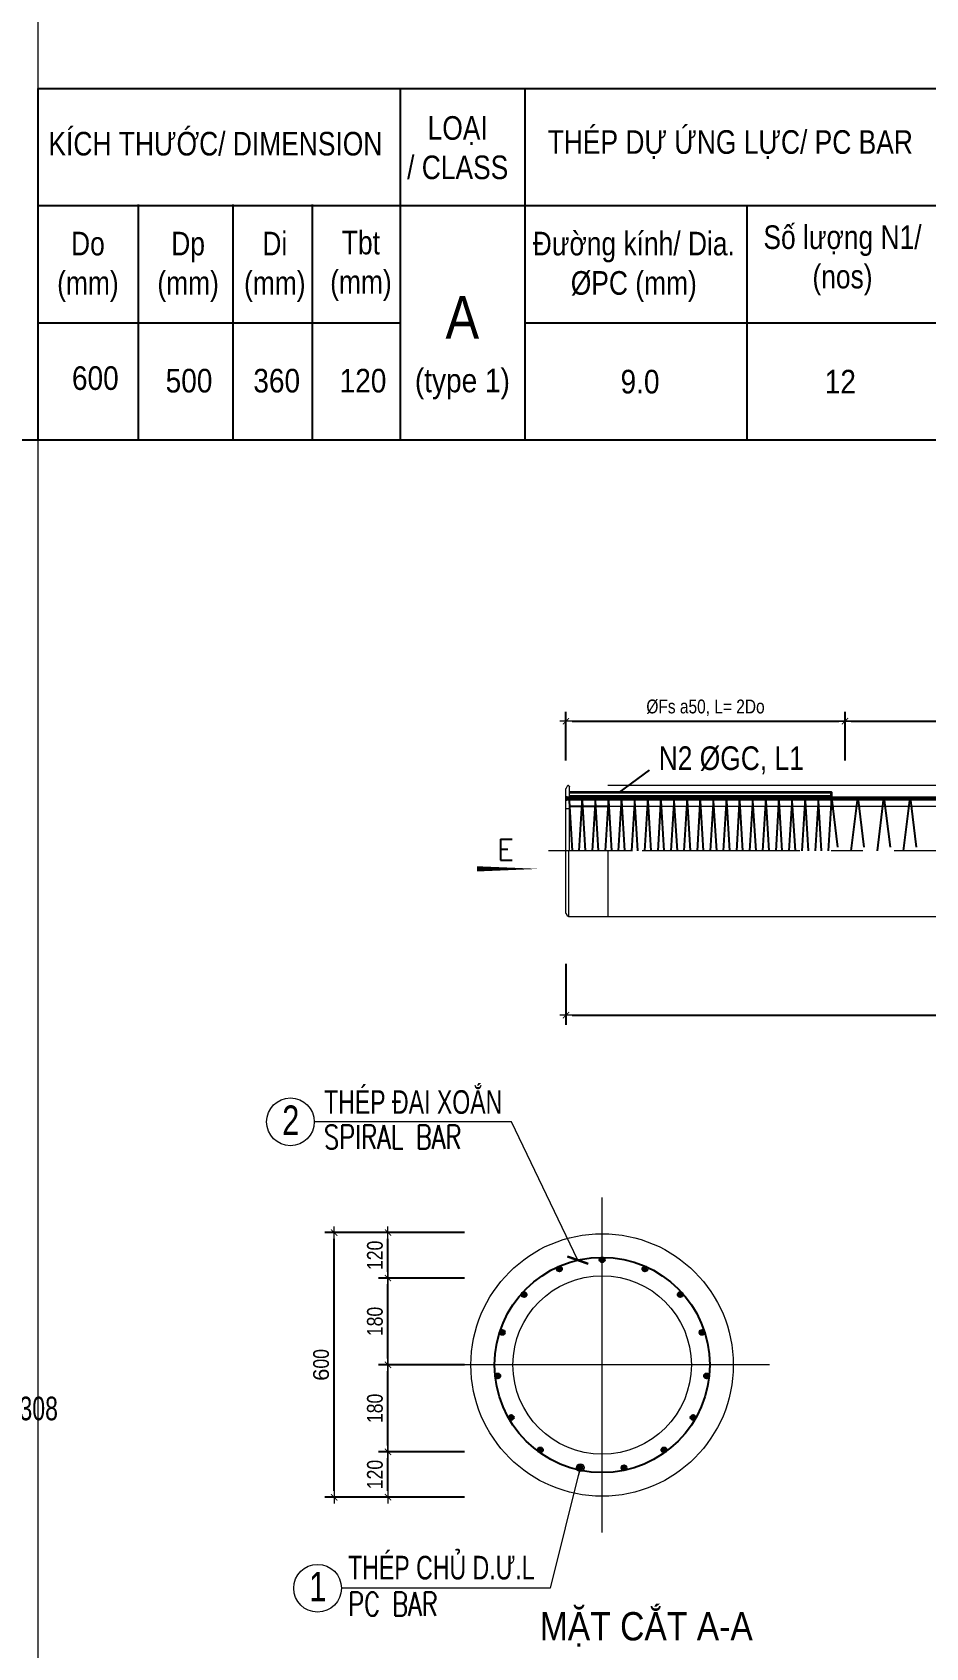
# Model space of a CAD drawing. Header units: millimetres. Extents: x -2123450 to -961021, y -260876 to 649159.
# Drawn here: x -1466968 to -1452777, y -116289 to -90644 of the extents above; entities that cross this region are included whole.
import ezdxf
from ezdxf.enums import TextEntityAlignment as Align

# ---------------------------------------------------------------- set-up
doc = ezdxf.new("R2010")
doc.units = ezdxf.units.MM
doc.header["$LTSCALE"] = 1000
doc.header["$MEASUREMENT"] = 0
doc.header["$PDMODE"] = 66
for name, pattern in [('CENTER2', [1.125, 0.75, -0.125, 0.125, -0.125]), ('CENTERX2', [4, 2.5, -0.5, 0.5, -0.5]), ('HIDDEN2', [4.7625, 3.175, -1.5875])]:
    doc.linetypes.add(name, pattern=pattern)
doc.layers.get('0').update_dxf_attribs({"linetype": 'CONTINUOUS'})
doc.layers.get('DEFPOINTS').update_dxf_attribs({"linetype": 'CONTINUOUS'})
for name, color, linetype, lineweight in [('1.NET BAO-F', 3, 'CONTINUOUS', 20), ('4.DIM-F', 1, 'CONTINUOUS', 15), ('NDC_S_AXIS', 5, 'CENTER2', 15), ('NDC_S_CONTINUOUS', 3, 'CONTINUOUS', 20), ('NDC_S_DIM', 1, 'CONTINUOUS', 9), ('NDC_S_ENG TEXT', 2, 'CONTINUOUS', 9), ('NDC_S_HATCH MATERIAL', 8, 'CONTINUOUS', 13), ('NDC_S_REBAR', 4, 'CONTINUOUS', 35), ('NDC_S_REBAR NO.', 7, 'CONTINUOUS', 20), ('NDC_S_REBAR SECTION', 6, 'CONTINUOUS', 25), ('NDC_S_STIRRUP', 2, 'CONTINUOUS', 25), ('NDC_S_VN TEXT', 7, 'CONTINUOUS', 9), ('netmanh', 6, 'CONTINUOUS', 15), ('Thep', 1, 'CONTINUOUS', 30)]:
    doc.layers.add(name, color=color, linetype=linetype, lineweight=lineweight)
doc.layers.add('NDC_S_REVISION', color=18, linetype='CONTINUOUS', lineweight=13, plot=False)
doc.styles.add('Arial', font='arial.ttf')
doc.styles.add('NDC_ARIAL', font='arial.ttf', dxfattribs={"width": 0.8})
doc.styles.add('NDC_ROMANS', font='romans.shx', dxfattribs={"width": 0.8, "bigfont": 'vns.shx'})
doc.styles.get("Standard").update_dxf_attribs({"font": 'romans.shx', "bigfont": 'vns.shx'})
doc.styles.add('Vnsimli', font='vnsimli.shx', dxfattribs={"width": 0.65})
doc.dimstyles.new('D1-1(SC25)', dxfattribs={"dimscale": 25, "dimtxt": 2, "dimasz": 1.5, "dimexe": 1.5, "dimexo": 0, "dimgap": 0.5, "dimtad": 1, "dimdec": 0, "dimzin": 0, "dimdsep": 46, "dimtxsty": 'Vnsimli', "dimblk": 'ARCHTICK', "dimcen": 1, "dimdle": 1.5, "dimclrd": 256, "dimclre": 256, "dimclrt": 2, "dimadec": 0, "dimazin": 0, "dimtfac": 1, "dimtdec": 0, "dimtix": 1, "dimtmove": 2, "dimatfit": 2, "dimldrblk": 'ARCHTICK', "dimfxl": 1, "dimtolj": 1, "dimtzin": 0, "dimlwd": -1, "dimlwe": -1, "dimarcsym": 0})
doc.dimstyles.new('DIM', dxfattribs={"dimtxt": 0.03, "dimasz": 0.035, "dimexe": 0.03, "dimexo": 0.03, "dimgap": 0.005, "dimtad": 1, "dimdec": 0, "dimlfac": 10000, "dimzin": 0, "dimdsep": 46, "dimtxsty": 'NDC_ARIAL', "dimblk": 'DOTSMALL', "dimcen": 0.05, "dimclrd": 1, "dimclre": 1, "dimadec": 0, "dimazin": 0, "dimtfac": 1, "dimtdec": 0, "dimtofl": 0, "dimtmove": 0, "dimatfit": 3, "dimfxl": 0.03, "dimtolj": 1, "dimtzin": 0, "dimarcsym": 0})
doc.dimstyles.new('NDC_1-100', dxfattribs={"dimscale": 100, "dimtxt": 2.2, "dimasz": 1, "dimexe": 1.5, "dimexo": 2, "dimgap": 0.8, "dimtad": 1, "dimdec": 0, "dimdsep": 46, "dimtxsty": 'NDC_ARIAL', "dimblk": 'DIMMARK', "dimcen": 49999.938995, "dimdle": 1.5, "dimclrd": 1, "dimclre": 1, "dimclrt": 3, "dimadec": 0, "dimazin": 0, "dimtfac": 1, "dimtdec": 0, "dimtix": 1, "dimtmove": 2, "dimatfit": 3, "dimfxl": 1, "dimarcsym": 0})
doc.dimstyles.new('NDC_1-25(25)', dxfattribs={"dimscale": 100, "dimtxt": 2.5, "dimasz": 1, "dimexe": 1.5, "dimexo": 0, "dimgap": 0.8, "dimtad": 1, "dimdec": 0, "dimlfac": 0.25, "dimdsep": 46, "dimtxsty": 'NDC_ARIAL', "dimblk": 'DIMMARK', "dimcen": 49999.938995, "dimdle": 1.5, "dimclrd": 1, "dimclre": 1, "dimclrt": 3, "dimadec": 0, "dimazin": 0, "dimtfac": 1, "dimtdec": 0, "dimtix": 1, "dimtmove": 2, "dimatfit": 3, "dimfxl": 1, "dimarcsym": 0})

# ---------------------------------------------------------------- blocks, each defined once
blk = doc.blocks.new('DIMMARK')
at = {"layer": 'NDC_S_DIM', "color": 1}
blk.add_line((-1.5, 0), (1, 0), dxfattribs=at)
at = {"layer": 'NDC_S_DIM', "color": 2, "const_width": 0.15}
blk.add_lwpolyline([(-0.5, -0.5), (0.5, 0.5)], dxfattribs=at)
blk = doc.blocks.new('*D1138')
at = {"layer": 'DEFPOINTS', "color": 0, "transparency": 16777216}
for p in [(-1454059, -101582), (-1458491, -102402), (-1454059, -102402)]:
    blk.add_point(p, dxfattribs=at)
at = {"layer": 'NDC_S_DIM', "color": 1, "lineweight": -2, "transparency": 16777216}
for p, q in [((-1458491, -102202), (-1458491, -101432)), ((-1454059, -102202), (-1454059, -101432)), ((-1458391, -101582), (-1454159, -101582))]:
    blk.add_line(p, q, dxfattribs=at)
at = {"layer": 'NDC_S_DIM', "color": 1, "lineweight": -2, "transparency": 16777216, "xscale": 100, "yscale": 100, "zscale": 100, "rotation": 180}
blk.add_blockref('DIMMARK', (-1458491, -101582), dxfattribs=at)
at = {"layer": 'NDC_S_DIM', "color": 1, "lineweight": -2, "transparency": 16777216, "xscale": 100, "yscale": 100, "zscale": 100}
blk.add_blockref('DIMMARK', (-1454059, -101582), dxfattribs=at)
at = {"layer": 'NDC_S_DIM', "color": 3, "transparency": 16777216, "insert": (-1456275, -101367), "char_height": 220, "attachment_point": 5, "style": 'NDC_ARIAL'}
blk.add_mtext('ØFs a50, L= 2Do', dxfattribs=at)
blk = doc.blocks.new('*D1139')
at = {"layer": 'DEFPOINTS', "color": 0, "transparency": 16777216}
for p in [(-1426120, -101582), (-1454059, -102402), (-1426120, -102402)]:
    blk.add_point(p, dxfattribs=at)
at = {"layer": 'NDC_S_DIM', "color": 1, "lineweight": -2, "transparency": 16777216}
for p, q in [((-1454059, -102202), (-1454059, -101432)), ((-1426120, -102202), (-1426120, -101432)), ((-1453959, -101582), (-1426220, -101582))]:
    blk.add_line(p, q, dxfattribs=at)
at = {"layer": 'NDC_S_DIM', "color": 1, "lineweight": -2, "transparency": 16777216, "xscale": 100, "yscale": 100, "zscale": 100, "rotation": 180}
blk.add_blockref('DIMMARK', (-1454059, -101582), dxfattribs=at)
at = {"layer": 'NDC_S_DIM', "color": 1, "lineweight": -2, "transparency": 16777216, "xscale": 100, "yscale": 100, "zscale": 100}
blk.add_blockref('DIMMARK', (-1426120, -101582), dxfattribs=at)
at = {"layer": 'NDC_S_DIM', "color": 3, "transparency": 16777216, "insert": (-1440089, -101384), "char_height": 220, "attachment_point": 5, "style": 'NDC_ARIAL'}
blk.add_mtext('ØFs a100', dxfattribs=at)
blk = doc.blocks.new('*D1141')
at = {"layer": 'DEFPOINTS', "color": 0, "transparency": 16777216}
for p in [(-1458491, -105231), (-1421724, -105231), (-1421724, -106249)]:
    blk.add_point(p, dxfattribs=at)
at = {"layer": 'NDC_S_DIM', "color": 1, "lineweight": -2, "transparency": 16777216}
for p, q in [((-1458491, -105431), (-1458491, -106399)), ((-1421724, -105431), (-1421724, -106399)), ((-1458391, -106249), (-1421824, -106249))]:
    blk.add_line(p, q, dxfattribs=at)
at = {"layer": 'NDC_S_DIM', "color": 1, "lineweight": -2, "transparency": 16777216, "xscale": 100, "yscale": 100, "zscale": 100, "rotation": 180}
blk.add_blockref('DIMMARK', (-1458491, -106249), dxfattribs=at)
at = {"layer": 'NDC_S_DIM', "color": 1, "lineweight": -2, "transparency": 16777216, "xscale": 100, "yscale": 100, "zscale": 100}
blk.add_blockref('DIMMARK', (-1421724, -106249), dxfattribs=at)
at = {"layer": 'NDC_S_DIM', "color": 3, "transparency": 16777216, "insert": (-1440108, -106059), "char_height": 220, "attachment_point": 5, "style": 'NDC_ARIAL'}
blk.add_mtext('L ', dxfattribs=at)
blk = doc.blocks.new('daucocmangxong 3.0 khong be tong')
at = {"layer": 'NDC_S_AXIS', "linetype": 'CENTERX2'}
blk.add_line((0.093, 0.25), (-0.2262, 0.25), dxfattribs=at)
at = {"layer": 'NDC_S_CONTINUOUS'}
for p, q in [((-0.148, 0.497), (-0.148, 0.4535)), ((-0.155, 0.4565), (-0.16, 0.4565)), ((-0.155, 0.4435), (-0.16, 0.4435)), ((-0.155, 0.4565), (-0.155, 0.4545)), ((-0.155, 0.4545), (-0.148, 0.4545)), ((-0.155, 0.4455), (-0.155, 0.4435)), ((-0.155, 0.4455), (-0.148, 0.4455)), ((-0.148, 0.4465), (-0.148, 0.25)), ((-0.148, 0.41), (-0.16, 0.41)), ((-0.15, 0.25), (-0.15, 0)), ((0, 0.25), (0, 0)), ((-0.15, 0), (0, 0))]:
    blk.add_line(p, q, dxfattribs=at)
blk.add_lwpolyline([(-0.15, 0.002), (-0.15, 0), (-0.153, 0), (-0.159, 0.012), (-0.16, 0.012), (-0.16, 0.488), (-0.159, 0.488), (-0.153, 0.5), (-0.15, 0.5), (-0.15, 0.497)], dxfattribs=at)
at = {"layer": 'NDC_S_REBAR'}
for p, q in [((-0.156, 0.4535), (0, 0.4535)), ((-0.156, 0.4465), (0, 0.4465))]:
    blk.add_line(p, q, dxfattribs=at)
at = {"layer": 'NDC_S_STIRRUP'}
blk.add_line((-0.148, 0.42), (0, 0.42), dxfattribs=at)
at = {"layer": 'netmanh'}
blk.add_arc((-0.148, 0.497), 0.003, 270, 0, dxfattribs=at)
at = {"layer": 'Thep'}
blk.add_ellipse((-0.1575, 0.4501), major_axis=(0, 0.0055), ratio=0.363902, start_param=5.391025, end_param=10.293338, dxfattribs=at)
blk = doc.blocks.new('thep gia cuong')
at = {"layer": 'NDC_S_REBAR'}
blk.add_lwpolyline([(0, -0.014), (1, -0.014), (1, 0), (0, 0)], dxfattribs=at)
blk = doc.blocks.new('_DotSmall')
at = {"color": 0, "linetype": 'ByBlock', "lineweight": 9, "const_width": 0.5}
blk.add_lwpolyline([(-0.0625, 0, 1), (0.0625, 0, 1)], format="xyb", close=True, dxfattribs=at)
blk = doc.blocks.new('MAT CAT 1-1')
at = {"layer": 'NDC_S_AXIS', "linetype": 'CENTERX2'}
for p, q in [((0, -0.3192), (0, 0.3192)), ((0.3192, 0), (-0.3192, 0))]:
    blk.add_line(p, q, dxfattribs=at)
at = {"layer": 'NDC_S_CONTINUOUS'}
for radius in [0.25, 0.17]:
    blk.add_circle((0, 0), radius, dxfattribs=at)
at = {"layer": 'NDC_S_STIRRUP', "ltscale": 0.01}
blk.add_circle((0, 0), 0.205, dxfattribs=at)
blk = doc.blocks.new('*D1201')
at = {"layer": 'DEFPOINTS', "color": 0, "transparency": 16777216}
for p in [(-1462173, -109700), (-1460103, -109700), (-1460103, -113900)]:
    blk.add_point(p, dxfattribs=at)
at = {"layer": 'NDC_S_DIM', "color": 1, "lineweight": -2, "transparency": 16777216}
for p, q in [((-1460103, -109700), (-1462323, -109700)), ((-1462173, -113800), (-1462173, -109800)), ((-1460103, -113900), (-1462323, -113900))]:
    blk.add_line(p, q, dxfattribs=at)
at = {"layer": 'NDC_S_DIM', "color": 1, "lineweight": -2, "transparency": 16777216, "xscale": 100, "yscale": 100, "zscale": 100}
for p, rotation in [((-1462173, -109700), 90), ((-1462173, -113900), 270)]:
    blk.add_blockref('DIMMARK', p, dxfattribs=dict(at, rotation=rotation))
at = {"layer": 'NDC_S_DIM', "color": 3, "lineweight": 100, "transparency": 16777216, "insert": (-1462380, -111800), "char_height": 250, "attachment_point": 5, "rotation": 90, "style": 'NDC_ARIAL'}
blk.add_mtext('{\\W1;6}00', dxfattribs=at)
blk = doc.blocks.new('*D1202')
at = {"layer": 'DEFPOINTS', "color": 0, "transparency": 16777216}
for p in [(-1461318, -113180), (-1460103, -113180), (-1460103, -113900)]:
    blk.add_point(p, dxfattribs=at)
at = {"layer": 'NDC_S_DIM', "color": 1, "lineweight": -2, "transparency": 16777216}
for p, q in [((-1460103, -113180), (-1461468, -113180)), ((-1461318, -113800), (-1461318, -113280)), ((-1460103, -113900), (-1461468, -113900))]:
    blk.add_line(p, q, dxfattribs=at)
at = {"layer": 'NDC_S_DIM', "color": 1, "lineweight": -2, "transparency": 16777216, "xscale": 100, "yscale": 100, "zscale": 100}
for p, rotation in [((-1461318, -113180), 90), ((-1461318, -113900), 270)]:
    blk.add_blockref('DIMMARK', p, dxfattribs=dict(at, rotation=rotation))
at = {"layer": 'NDC_S_DIM', "color": 3, "lineweight": 100, "transparency": 16777216, "insert": (-1461525, -113540), "char_height": 250, "attachment_point": 5, "rotation": 90, "style": 'NDC_ARIAL'}
blk.add_mtext('120', dxfattribs=at)
blk = doc.blocks.new('*D1203')
at = {"layer": 'DEFPOINTS', "color": 0, "transparency": 16777216}
for p in [(-1461318, -111800), (-1460103, -111800), (-1460103, -113180)]:
    blk.add_point(p, dxfattribs=at)
at = {"layer": 'NDC_S_DIM', "color": 1, "lineweight": -2, "transparency": 16777216}
for p, q in [((-1460103, -111800), (-1461468, -111800)), ((-1461318, -113080), (-1461318, -111900)), ((-1460103, -113180), (-1461468, -113180))]:
    blk.add_line(p, q, dxfattribs=at)
at = {"layer": 'NDC_S_DIM', "color": 1, "lineweight": -2, "transparency": 16777216, "xscale": 100, "yscale": 100, "zscale": 100}
for p, rotation in [((-1461318, -111800), 90), ((-1461318, -113180), 270)]:
    blk.add_blockref('DIMMARK', p, dxfattribs=dict(at, rotation=rotation))
at = {"layer": 'NDC_S_DIM', "color": 3, "lineweight": 100, "transparency": 16777216, "insert": (-1461525, -112490), "char_height": 250, "attachment_point": 5, "rotation": 90, "style": 'NDC_ARIAL'}
blk.add_mtext('180', dxfattribs=at)
blk = doc.blocks.new('*D1204')
at = {"layer": 'DEFPOINTS', "color": 0, "transparency": 16777216}
for p in [(-1461318, -110420), (-1460103, -110420), (-1460103, -111800)]:
    blk.add_point(p, dxfattribs=at)
at = {"layer": 'NDC_S_DIM', "color": 1, "lineweight": -2, "transparency": 16777216}
for p, q in [((-1460103, -110420), (-1461468, -110420)), ((-1461318, -111700), (-1461318, -110520)), ((-1460103, -111800), (-1461468, -111800))]:
    blk.add_line(p, q, dxfattribs=at)
at = {"layer": 'NDC_S_DIM', "color": 1, "lineweight": -2, "transparency": 16777216, "xscale": 100, "yscale": 100, "zscale": 100}
for p, rotation in [((-1461318, -110420), 90), ((-1461318, -111800), 270)]:
    blk.add_blockref('DIMMARK', p, dxfattribs=dict(at, rotation=rotation))
at = {"layer": 'NDC_S_DIM', "color": 3, "lineweight": 100, "transparency": 16777216, "insert": (-1461525, -111110), "char_height": 250, "attachment_point": 5, "rotation": 90, "style": 'NDC_ARIAL'}
blk.add_mtext('180', dxfattribs=at)
blk = doc.blocks.new('*D1205')
at = {"layer": 'DEFPOINTS', "color": 0, "transparency": 16777216}
for p in [(-1461318, -109700), (-1460103, -109700), (-1460103, -110420)]:
    blk.add_point(p, dxfattribs=at)
at = {"layer": 'NDC_S_DIM', "color": 1, "lineweight": -2, "transparency": 16777216}
for p, q in [((-1460103, -109700), (-1461468, -109700)), ((-1461318, -110320), (-1461318, -109800)), ((-1460103, -110420), (-1461468, -110420))]:
    blk.add_line(p, q, dxfattribs=at)
at = {"layer": 'NDC_S_DIM', "color": 1, "lineweight": -2, "transparency": 16777216, "xscale": 100, "yscale": 100, "zscale": 100}
for p, rotation in [((-1461318, -109700), 90), ((-1461318, -110420), 270)]:
    blk.add_blockref('DIMMARK', p, dxfattribs=dict(at, rotation=rotation))
at = {"layer": 'NDC_S_DIM', "color": 3, "lineweight": 100, "transparency": 16777216, "insert": (-1461525, -110060), "char_height": 250, "attachment_point": 5, "rotation": 90, "style": 'NDC_ARIAL'}
blk.add_mtext('120', dxfattribs=at)
blk = doc.blocks.new('_ArchTick')
at = {"color": 0, "linetype": 'ByBlock', "lineweight": 0, "const_width": 0.15}
blk.add_lwpolyline([(-0.5, -0.5), (0.5, 0.5)], dxfattribs=at)
blk = doc.blocks.new('*U1119')
at = {"layer": 'NDC_S_HATCH MATERIAL'}
h = blk.add_hatch(color=256, dxfattribs=at)
h.dxf.hatch_style = 1
edge = h.paths.add_edge_path()
edge.add_arc((0, 0), 40, 0, 360)
at = {"layer": 'NDC_S_REBAR SECTION'}
blk.add_circle((0, 0), 40, dxfattribs=at)
blk = doc.blocks.new('*U1120')
at = {"layer": 'NDC_S_REBAR SECTION', "color": 0, "linetype": 'ByBlock', "lineweight": -2, "transparency": 16777216}
blk.add_blockref('*U1119', (-1628077, 260064), dxfattribs=at)
for p, rotation in [((-1628756, 259920), 24), ((-1627398, 259920), 336.0000000000001), ((-1629317, 259512), 48.00000000000002), ((-1626837, 259512), 312), ((-1629664, 258912), 72), ((-1626490, 258912), 288.0000000000001), ((-1629736, 258222), 96), ((-1626418, 258222), 264), ((-1629522, 257562), 120), ((-1626632, 257562), 240), ((-1629058, 257046), 144), ((-1627096, 257046), 216), ((-1628424, 256764), 168.0000000000001), ((-1627730, 256764), 192)]:
    blk.add_blockref('*U1119', p, dxfattribs=dict(at, rotation=rotation))

msp = doc.modelspace()

# ---------------------------------------------------------------- linework, layer by layer
for p, q in [((-1466881.82, -91535.04), (-1466881.82, -97115.4)), ((-1466881.82, -91535.04), (-1414434.86, -91535.04)), ((-1461126.41, -91535.04), (-1461126.41, -97115.4)), ((-1459143.84, -91535.04), (-1459143.84, -97115.4)), ((-1466881.82, -93395.16), (-1414434.86, -93395.16)), ((-1465284.56, -93379.66), (-1465284.56, -97099.9)), ((-1463781.29, -93379.66), (-1463781.29, -97099.9)), ((-1462524.7, -93379.66), (-1462524.7, -97099.9)), ((-1455616.1, -93395.16), (-1455616.1, -97115.4)), ((-1466881.82, -95255.28), (-1461126.41, -95255.28)), ((-1459143.84, -95255.28), (-1414434.86, -95255.28)), ((-1485291.88, -97115.4), (-1414434.86, -97115.4)), ((-1466881.82, -97115.4), (-1414434.86, -97115.4))]:
    msp.add_line(p, q)
at = {"layer": '4.DIM-F'}
for centre in [(-1462867.34, -107941.05), (-1462436.63, -115344.67)]:
    msp.add_circle(centre, 378.96, dxfattribs=at)
at = {"layer": 'NDC_S_AXIS', "linetype": 'CENTERX2'}
msp.add_line((-1422778.63, -103639.47), (-1457436.68, -103639.47), dxfattribs=at)
at = {"layer": 'NDC_S_CONTINUOUS'}
for p, q in [((-1466881.82, -53837.68), (-1466881.82, -134568.96)), ((-1457824.32, -102597.81), (-1421765.99, -102597.81)), ((-1457824.32, -102931.14), (-1422390.99, -102931.14)), ((-1457824.32, -104681.14), (-1422390.99, -104681.14))]:
    msp.add_line(p, q, dxfattribs=at)
at = {"layer": 'NDC_S_HATCH MATERIAL'}
msp.add_lwpolyline([(-1459906.36, -103924.67, 83.33, 16.67, 0), (-1459113.53, -103924.67, 416.67, 0, 0), (-1458953.49, -103924.67, 0, 0, 0)], format="xyseb", dxfattribs=at)
at = {"layer": 'NDC_S_REBAR'}
for p, q in [((-1457824.32, -102791.56), (-1422390.99, -102791.56)), ((-1457824.32, -102820.72), (-1422390.99, -102820.72))]:
    msp.add_line(p, q, dxfattribs=at)
at = {"layer": 'NDC_S_STIRRUP', "linetype": 'HIDDEN2', "ltscale": 0.25}
for p, q in [((-1458388.91, -103639.47), (-1458440.99, -102791.56)), ((-1458180.57, -103639.47), (-1458232.66, -102791.56)), ((-1457972.24, -103639.47), (-1458024.32, -102791.56)), ((-1457763.91, -103639.47), (-1457815.99, -102791.56)), ((-1457555.57, -103639.47), (-1457607.66, -102791.56)), ((-1457347.24, -103639.47), (-1457399.32, -102791.56)), ((-1457138.91, -103639.47), (-1457190.99, -102791.56)), ((-1456930.57, -103639.47), (-1456982.66, -102791.56)), ((-1456722.24, -103639.47), (-1456774.32, -102791.56)), ((-1456513.91, -103639.47), (-1456565.99, -102791.56)), ((-1456305.57, -103639.47), (-1456357.66, -102791.56)), ((-1456097.24, -103639.47), (-1456149.32, -102791.56)), ((-1455888.91, -103639.47), (-1455940.99, -102791.56)), ((-1455680.57, -103639.47), (-1455732.66, -102791.56)), ((-1455472.24, -103639.47), (-1455524.32, -102791.56)), ((-1455263.91, -103639.47), (-1455315.99, -102791.56)), ((-1455055.57, -103639.47), (-1455107.66, -102791.56)), ((-1454847.24, -103639.47), (-1454899.32, -102791.56)), ((-1454638.91, -103639.47), (-1454690.99, -102791.56)), ((-1454430.57, -103639.47), (-1454482.66, -102791.56)), ((-1454274.32, -102791.56), (-1454170.16, -103639.47)), ((-1453857.66, -102791.56), (-1453753.49, -103639.47)), ((-1453440.99, -102791.56), (-1453336.82, -103639.47)), ((-1453024.32, -102791.56), (-1452920.16, -103639.47))]:
    msp.add_line(p, q, dxfattribs=at)
at = {"layer": 'NDC_S_STIRRUP'}
for p, q in [((-1458232.66, -102791.56), (-1458284.74, -103639.47)), ((-1458024.32, -102791.56), (-1458076.41, -103639.47)), ((-1457815.99, -102791.56), (-1457868.07, -103639.47)), ((-1457607.66, -102791.56), (-1457659.74, -103639.47)), ((-1457399.32, -102791.56), (-1457451.41, -103639.47)), ((-1457190.99, -102791.56), (-1457243.07, -103639.47)), ((-1456982.66, -102791.56), (-1457034.74, -103639.47)), ((-1456774.32, -102791.56), (-1456826.41, -103639.47)), ((-1456565.99, -102791.56), (-1456618.07, -103639.47)), ((-1456357.66, -102791.56), (-1456409.74, -103639.47)), ((-1456149.32, -102791.56), (-1456201.41, -103639.47)), ((-1455940.99, -102791.56), (-1455993.07, -103639.47)), ((-1455732.66, -102791.56), (-1455784.74, -103639.47)), ((-1455524.32, -102791.56), (-1455576.41, -103639.47)), ((-1455315.99, -102791.56), (-1455368.07, -103639.47)), ((-1455107.66, -102791.56), (-1455159.74, -103639.47)), ((-1454899.32, -102791.56), (-1454951.41, -103639.47)), ((-1454690.99, -102791.56), (-1454743.07, -103639.47)), ((-1454482.66, -102791.56), (-1454534.74, -103639.47)), ((-1454274.32, -102791.56), (-1454326.41, -103639.47)), ((-1453961.82, -103639.47), (-1453857.66, -102791.56)), ((-1453545.16, -103639.47), (-1453440.99, -102791.56)), ((-1453128.49, -103639.47), (-1453024.32, -102791.56))]:
    msp.add_line(p, q, dxfattribs=at)

# ---------------------------------------------------------------- block references
at = {"layer": '1.NET BAO-F', "xscale": 8333.333335864481, "yscale": 8333.333335864481, "zscale": 8333.333335864481}
msp.add_blockref('MAT CAT 1-1', (-1457916.59, -111800.29), dxfattribs=at)
at = {"layer": 'NDC_S_HATCH MATERIAL', "xscale": 4166.666667932241, "yscale": 4166.666667932241, "zscale": 4166.666667932241}
for name, p in [('daucocmangxong 3.0 khong be tong', (-1457824.32, -104681.14)), ('thep gia cuong', (-1458440.99, -102714.33))]:
    msp.add_blockref(name, p, dxfattribs=at)
at = {"layer": 'NDC_S_REBAR SECTION', "color": 1}
msp.add_blockref('*U1120', (170160.47, -370196.3), dxfattribs=at)

# ---------------------------------------------------------------- texts
at = {"layer": 'NDC_S_ENG TEXT', "style": 'NDC_ROMANS', "width": 0.75}
for s, p in [('SPIRAL BAR', (-1462334.19, -108368.84)), ('PC BAR', (-1461950.92, -115783.76))]:
    msp.add_text(s, height=375, dxfattribs=at).set_placement(p)
at = {"layer": 'NDC_S_REBAR NO.', "style": 'Arial', "width": 0.75}
for s, p in [('2', (-1462998.94, -108149.92)), ('1', (-1462570.03, -115553.53))]:
    msp.add_text(s, height=468.75, dxfattribs=at).set_placement(p)
at = {"layer": 'NDC_S_REVISION', "style": 'Arial', "width": 0.7}
msp.add_text('TĂNG CHIỀU DÀI NEO THÉP 210308', height=375, dxfattribs=at).set_placement((-1472836.14, -112678.43))
at = {"layer": 'NDC_S_VN TEXT', "style": 'NDC_ARIAL', "width": 0.85}
for s, height, p in [('A', 675, (-1460137.66, -95507.81)), ('600', 375, (-1465966.74, -96321.12)), ('500', 375, (-1464478.18, -96361.81)), ('360', 375, (-1463085.69, -96361.81)), ('120', 375, (-1461715.02, -96361.81)), ('(type 1)', 375, (-1460136.14, -96358.69)), ('9.0', 375, (-1457314.47, -96377.31)), ('12', 375, (-1454133.29, -96377.31))]:
    msp.add_text(s, height=height, dxfattribs=at).set_placement(p, align=Align.CENTER)
at = {"layer": 'NDC_S_VN TEXT'}
msp.add_text('E', height=333.33, dxfattribs=at).set_placement((-1459586.9, -103784.79))
at = {"layer": 'NDC_S_VN TEXT', "style": 'Arial', "width": 0.7}
for s, p in [('THÉP ĐAI XOẮN', (-1462334.19, -107813.27)), ('THÉP CHỦ D.Ư.L', (-1461950.92, -115205.58))]:
    msp.add_text(s, height=375, dxfattribs=at).set_placement(p)
at = {"layer": 'NDC_S_VN TEXT', "lineweight": 70, "style": 'NDC_ARIAL', "width": 0.85}
msp.add_text('MẶT CẮT A-A', height=450, dxfattribs=at).set_placement((-1458907.5, -116173.63))
at = {"layer": 'NDC_S_VN TEXT', "char_height": 375, "attachment_point": 2, "style": 'NDC_ARIAL'}
for s, width, insert in [('LOẠI\\P/ CLASS', 2616.0412, (-1460211.08, -91975.07)), ('KÍCH THƯỚC/ DIMENSION', 8486.5621, (-1464059.26, -92224.74)), ('THÉP DỰ ỨNG LỰC/ PC BAR', 9688.8946, (-1455881.14, -92198.15)), ('Do\\P(mm)', 0.1943, (-1466084.21, -93810.17)), ('Dp\\P(mm)', 0.1943, (-1464492.51, -93810.17)), ('Di\\P(mm)', 0.1943, (-1463115.84, -93810.17)), ('Tbt\\P(mm)', 0.1943, (-1461747.65, -93794.67)), ('Đường kính/ Dia.\\P{\\A1;ØPC} (mm)', 4776.252, (-1457413.79, -93810.17)), ('Số lượng N1/\\P(nos)', 3446.092, (-1454099.13, -93708.97))]:
    msp.add_mtext_dynamic_manual_height_columns(s, width=width, gutter_width=0.37, heights=[0], dxfattribs=dict(at, insert=insert))
at = {"layer": 'NDC_S_VN TEXT', "insert": (-1457018.64, -101980.15), "char_height": 375, "attachment_point": 1, "style": 'NDC_ARIAL'}
msp.add_mtext('\\A1;N2 ØGC, L1', dxfattribs=at)

# ---------------------------------------------------------------- dimensions: what is measured, and where the dimension line sits
at = {"layer": 'NDC_S_DIM'}
for base, p1, p2, text, picture, middle in [((-1454058.59, -101582.36), (-1458490.99, -102401.9), (-1454058.59, -102401.9), 'ØFs a50, L= 2Do', '*D1138', (-1456274.79, -101366.55)), ((-1426120.28, -101582.36), (-1454058.59, -102401.9), (-1426120.28, -102401.9), 'ØFs a100', '*D1139', (-1440089.44, -101383.89)), ((-1421724.32, -106249.15), (-1458490.99, -105231.14), (-1421724.32, -105231.14), 'L ', '*D1141', (-1440107.66, -106059.15))]:
    dim = msp.add_linear_dim(base=base, p1=p1, p2=p2, text=text, dimstyle='NDC_1-100', dxfattribs=at)
    dim.commit()
    dim.dimension.update_dxf_attribs({"geometry": picture, "text_midpoint": middle})
at = {"layer": 'NDC_S_DIM', "lineweight": 100}
for base, p1, p2, text, picture, middle in [((-1462172.73, -109700.29), (-1460102.73, -113900.29), (-1460102.73, -109700.29), '{\\W1;6}00', '*D1201', (-1462380.38, -111800.29)), ((-1461317.73, -109700.29), (-1460102.73, -110420.29), (-1460102.73, -109700.29), '120', '*D1205', (-1461525.38, -110060.29)), ((-1461317.73, -110420.29), (-1460102.73, -111800.29), (-1460102.73, -110420.29), '180', '*D1204', (-1461525.38, -111110.29)), ((-1461317.73, -111800.29), (-1460102.73, -113180.29), (-1460102.73, -111800.29), '180', '*D1203', (-1461525.38, -112490.29)), ((-1461317.73, -113180.29), (-1460102.73, -113900.29), (-1460102.73, -113180.29), '120', '*D1202', (-1461525.38, -113540.29))]:
    dim = msp.add_linear_dim(base=base, p1=p1, p2=p2, angle=90, text=text, dimstyle='NDC_1-25(25)', dxfattribs=at)
    dim.commit()
    dim.dimension.update_dxf_attribs({"geometry": picture, "text_midpoint": middle})

# ---------------------------------------------------------------- leaders
at = {"layer": '4.DIM-F'}
for points, override in [([(-1458303.41, -110136.33), (-1459358.37, -107941.05), (-1462488.38, -107941.05)], {"dimasz": 10}), ([(-1458263.11, -113430.54), (-1458743.64, -115344.67), (-1462057.67, -115344.67)], {"dimasz": 5, "dimldrblk": 'Origin'})]:
    msp.add_leader(points, dimstyle='D1-1(SC25)', override=override, dxfattribs=at)
at = {"layer": 'NDC_S_VN TEXT', "annotation_type": 0, "has_hookline": 1, "hookline_direction": 0, "text_width": 2197}
msp.add_leader([(-1457645.92, -102714.33), (-1457166.91, -102356.25), (-1457166.87, -102356.25)], dimstyle='DIM', override={"dimgap": 0.005, "dimtad": 0}, dxfattribs=at)

doc.saveas('drawing.dxf')
